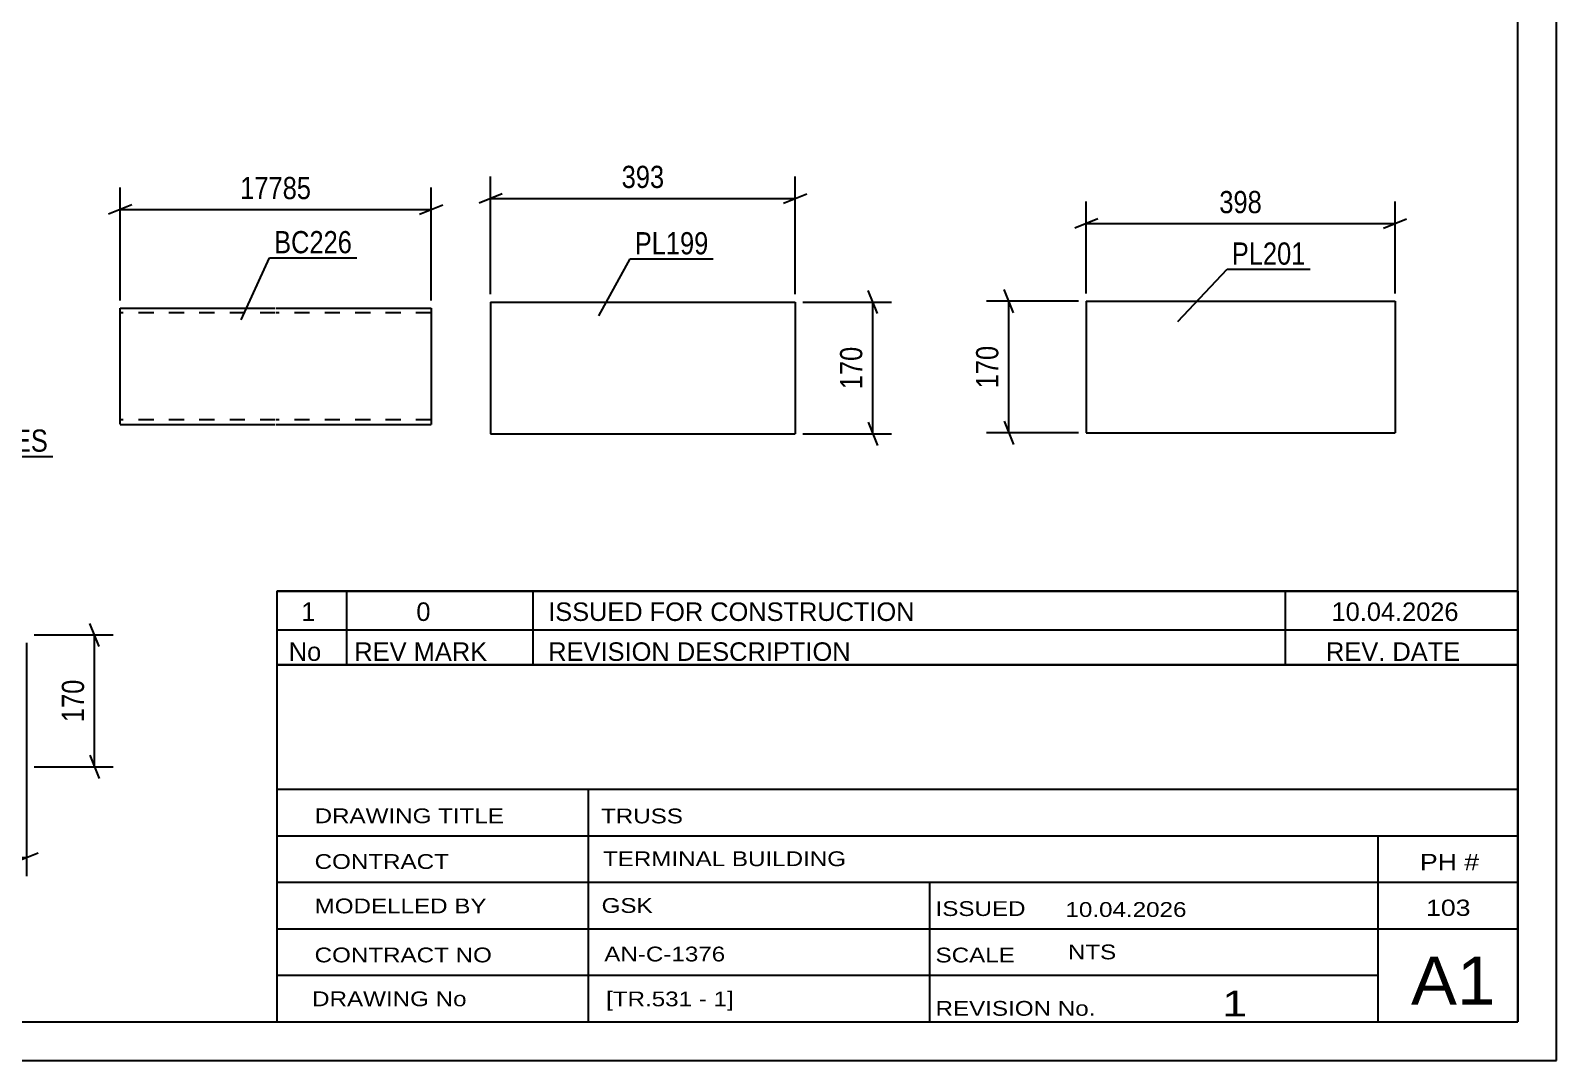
# Model space of a CAD drawing. Header units: millimetres. Extents: x 0 to 420, y 0 to 297.
# Drawn here: x 223.3 to 420, y 0 to 132.9 of the extents above; entities that cross this region are included whole.
import ezdxf

# ---------------------------------------------------------------- set-up
doc = ezdxf.new("R2010")
doc.units = ezdxf.units.MM
doc.linetypes.add('DXK_LINE_DOT2', pattern=[3.9198, 1.9599, -1.9599])
doc.styles.add('Arial Narrow', font='ARIALN.TTF', dxfattribs={"height": 0.2})

# ---------------------------------------------------------------- blocks, each defined once
blk = doc.blocks.new('Unknown-203774972-1113')
at = {"color": 5, "linetype": 'Continuous'}
for p, q in [((420, 0), (420, 297)), ((415, 5), (415, 292)), ((5, 5), (415, 5)), ((0, 0), (420, 0))]:
    blk.add_line(p, q, dxfattribs=at)
blk = doc.blocks.new('Part-203774972-8307 - 8301')
at = {"color": 2, "linetype": 'Continuous'}
for p, q in [((282.58, 97.84), (282.58, 80.84)), ((282.58, 97.84), (321.84, 97.84)), ((321.84, 97.84), (321.84, 80.84)), ((282.58, 80.84), (321.84, 80.84))]:
    blk.add_line(p, q, dxfattribs=at)
blk = doc.blocks.new('Part-203774972-3031 - 3009')
at = {"color": 2, "linetype": 'Continuous'}
for p, q in [((234.81, 82.13), (234.81, 97.04)), ((234.81, 97.04), (254.81, 97.04)), ((254.91, 97.04), (274.91, 97.04)), ((274.91, 97.04), (274.91, 82.04)), ((234.81, 82.13), (234.81, 82.04)), ((234.81, 82.04), (254.81, 82.04)), ((254.91, 82.04), (274.91, 82.04))]:
    blk.add_line(p, q, dxfattribs=at)
at = {"color": 7, "linetype": 'DXK_LINE_DOT2'}
for p, q in [((254.81, 96.44), (234.81, 96.44)), ((274.91, 96.44), (254.91, 96.44)), ((274.91, 96.95), (274.91, 97.04)), ((234.81, 82.64), (234.81, 82.69)), ((254.81, 82.64), (234.81, 82.64)), ((274.91, 82.64), (254.91, 82.64)), ((274.91, 82.64), (274.91, 82.69))]:
    blk.add_line(p, q, dxfattribs=at)
blk = doc.blocks.new('Part-203774972-2223 - 2207')
at = {"color": 2, "linetype": 'Continuous'}
for p, q in [((359.38, 97.95), (359.38, 80.95)), ((359.38, 97.95), (399.18, 97.95)), ((399.18, 97.95), (399.18, 80.95)), ((359.38, 80.95), (399.18, 80.95))]:
    blk.add_line(p, q, dxfattribs=at)
blk = doc.blocks.new('StraightDimension-203774972-8309 - 8301')
at = {"color": 7, "linetype": 'Continuous'}
for p, q in [((332.44, 96.34), (331.24, 99.34)), ((322.84, 97.84), (334.24, 97.84)), ((331.84, 80.84), (331.84, 97.84)), ((322.84, 80.84), (334.24, 80.84)), ((331.24, 82.34), (332.44, 79.34))]:
    blk.add_line(p, q, dxfattribs=at)
at = {"color": 0}
blk.add_wipeout([(331.09, 92.68), (326.89, 92.68), (326.89, 85.99), (331.09, 85.99)], dxfattribs=at)
at = {"color": 3, "style": 'Arial Narrow'}
blk.add_text('170', height=2.863, rotation=90.0002, dxfattribs=at).set_placement((330.49, 86.59))
blk = doc.blocks.new('StraightDimension-203774972-8320 - 8301')
at = {"color": 7, "linetype": 'Continuous'}
for p, q in [((282.58, 98.84), (282.58, 114.05)), ((321.84, 98.84), (321.84, 114.05)), ((284.08, 111.8), (281.08, 110.6)), ((282.58, 111.2), (321.84, 111.2)), ((320.34, 110.6), (323.34, 111.8))]:
    blk.add_line(p, q, dxfattribs=at)
at = {"color": 0}
blk.add_wipeout([(305.56, 111.95), (305.56, 116.15), (298.87, 116.15), (298.87, 111.95)], dxfattribs=at)
at = {"color": 3, "style": 'Arial Narrow'}
blk.add_text('393', height=2.863, dxfattribs=at).set_placement((299.47, 112.55))
blk = doc.blocks.new('StraightDimension-203774972-3038 - 3009')
at = {"color": 7, "linetype": 'Continuous'}
for p, q in [((234.81, 98.04), (234.81, 112.61)), ((274.91, 98.04), (274.91, 112.61)), ((236.31, 110.36), (233.31, 109.16)), ((273.41, 109.16), (276.41, 110.36)), ((234.81, 109.76), (274.91, 109.76))]:
    blk.add_line(p, q, dxfattribs=at)
at = {"color": 0}
blk.add_wipeout([(260.03, 110.51), (260.03, 114.71), (249.69, 114.71), (249.69, 110.51)], dxfattribs=at)
at = {"color": 3, "style": 'Arial Narrow'}
blk.add_text('17785', height=2.863, dxfattribs=at).set_placement((250.29, 111.11))
blk = doc.blocks.new('StraightDimension-203774972-8383 - 8365')
at = {"color": 7, "linetype": 'Continuous'}
for p, q in [((232.1, 53.39), (230.9, 56.39)), ((223.72, 54.89), (233.9, 54.89)), ((231.5, 37.89), (231.5, 54.89)), ((230.9, 39.39), (232.1, 36.39)), ((223.72, 37.89), (233.9, 37.89))]:
    blk.add_line(p, q, dxfattribs=at)
at = {"color": 0}
blk.add_wipeout([(230.75, 49.73), (226.55, 49.73), (226.55, 43.05), (230.75, 43.05)], dxfattribs=at)
at = {"color": 3, "style": 'Arial Narrow'}
blk.add_text('170', height=2.863, rotation=90.0002, dxfattribs=at).set_placement((230.15, 43.65))
blk = doc.blocks.new('StraightDimension-203774972-8372 - 8365')
at = {"color": 7, "linetype": 'Continuous'}
for p, q in [((182.62, 53.89), (182.62, 23.77)), ((222.72, 53.89), (222.72, 23.77)), ((184.12, 26.77), (181.12, 25.57)), ((182.62, 26.17), (222.72, 26.17)), ((221.22, 25.57), (224.22, 26.77))]:
    blk.add_line(p, q, dxfattribs=at)
at = {"color": 0}
blk.add_wipeout([(206.01, 26.92), (206.01, 31.12), (199.33, 31.12), (199.33, 26.92)], dxfattribs=at)
at = {"color": 3, "style": 'Arial Narrow'}
blk.add_text('565', height=2.863, dxfattribs=at).set_placement((199.93, 27.52))
blk = doc.blocks.new('StraightDimension-203774972-2225 - 2207')
at = {"color": 7, "linetype": 'Continuous'}
for p, q in [((349.98, 96.45), (348.78, 99.45)), ((358.38, 97.95), (346.53, 97.95)), ((349.38, 80.95), (349.38, 97.95)), ((358.38, 80.95), (346.53, 80.95)), ((348.78, 82.45), (349.98, 79.45))]:
    blk.add_line(p, q, dxfattribs=at)
at = {"color": 0}
blk.add_wipeout([(348.63, 92.8), (344.43, 92.8), (344.43, 86.11), (348.63, 86.11)], dxfattribs=at)
at = {"color": 3, "style": 'Arial Narrow'}
blk.add_text('170', height=2.863, rotation=90.0002, dxfattribs=at).set_placement((348.03, 86.71))
blk = doc.blocks.new('StraightDimension-203774972-2236 - 2207')
at = {"color": 7, "linetype": 'Continuous'}
for p, q in [((359.38, 98.95), (359.38, 110.8)), ((399.18, 98.95), (399.18, 110.8)), ((360.88, 108.55), (357.88, 107.35)), ((397.68, 107.35), (400.68, 108.55)), ((359.38, 107.95), (399.18, 107.95))]:
    blk.add_line(p, q, dxfattribs=at)
at = {"color": 0}
blk.add_wipeout([(382.62, 108.7), (382.62, 112.9), (375.93, 112.9), (375.93, 108.7)], dxfattribs=at)
at = {"color": 3, "style": 'Arial Narrow'}
blk.add_text('398', height=2.863, dxfattribs=at).set_placement((376.53, 109.3))
blk = doc.blocks.new('Unknown-203774972-14446')
at = {"color": 7, "linetype": 'Continuous'}
for p, q in [((255, 51.05), (255, 5)), ((255, 51.05), (415, 51.05)), ((415, 51), (415, 5)), ((255, 35), (415, 35)), ((295.14, 35), (295.14, 5)), ((255, 29), (415, 29)), ((397, 5.05), (397, 29.05)), ((255, 23), (415, 23)), ((339.14, 23), (339.14, 5)), ((255, 17), (415, 17)), ((255, 11), (397, 11)), ((255, 5), (415, 5))]:
    blk.add_line(p, q, dxfattribs=at)
at = {"color": 7, "style": 'Arial Narrow'}
for s, height, width, p in [('DRAWING TITLE', 1.9089, 1.425378, (259.88, 30.61)), ('TRUSS', 1.909, 1.425378, (296.81, 30.59)), ('CONTRACT', 1.909, 1.425378, (259.88, 24.71)), ('TERMINAL BUILDING', 1.9089, 1.425378, (297.06, 25.07)), ('MODELLED BY', 1.9089, 1.425378, (259.88, 18.98)), ('GSK', 1.909, 1.425378, (296.88, 19.04)), ('ISSUED', 1.909, 1.425378, (339.94, 18.64)), ('10.04.2026', 1.909, 1.425378, (356.69, 18.52)), ('CONTRACT NO', 1.9089, 1.425378, (259.88, 12.66)), ('AN-C-1376', 1.909, 1.425378, (297.23, 12.78)), ('SCALE', 1.909, 1.425378, (339.94, 12.65)), ('A1', 6.204, 1.25, (401.24, 7.2)), ('DRAWING No', 1.909, 1.425378, (259.56, 7)), ('[TR.531 - 1]', 1.9089, 1.425378, (297.46, 6.99)), ('1', 3.34, 1.5, (376.91, 5.68)), ('REVISION No.', 1.9089, 1.425378, (339.94, 5.77))]:
    blk.add_text(s, height=height, dxfattribs=dict(at, width=width)).set_placement(p)
at = {"color": 7, "linetype": 'Continuous', "style": 'Arial Narrow'}
for s, height, width, p in [('PH #', 2.1, 1.42538, (402.4, 24.55)), ('103', 2.1, 1.42538, (403.19, 18.65)), ('NTS', 1.909, 1.425378, (357, 13.05))]:
    blk.add_text(s, height=height, dxfattribs=dict(at, width=width)).set_placement(p)
blk = doc.blocks.new('Unknown-203774972-14447')
at = {"color": 7, "linetype": 'Continuous'}
for p, q in [((255, 60.55), (415, 60.55)), ((415, 60.55), (255, 60.55)), ((255, 60.55), (255, 55.55)), ((264, 60.55), (264, 55.55)), ((288, 60.55), (288, 55.55)), ((385, 60.55), (385, 55.55)), ((415, 60.55), (415, 55.55)), ((255, 55.55), (415, 55.55)), ((255, 55.55), (255, 51.05)), ((255, 55.55), (415, 55.55)), ((264, 55.55), (264, 51.05)), ((288, 55.55), (288, 51.05)), ((385, 55.55), (385, 51.05)), ((415, 55.55), (415, 51.05)), ((415, 51.05), (255, 51.05))]:
    blk.add_line(p, q, dxfattribs=at)
at = {"color": 7, "linetype": 'Continuous', "style": 'Arial Narrow'}
for s, height, width, p in [('1', 2.39, 1.196471, (258.16, 56.7)), ('0', 2.39, 1.196471, (273, 56.7)), ('ISSUED FOR CONSTRUCTION', 2.3861, 1.196471, (290, 56.7)), ('10.04.2026', 2.386, 1.196471, (391, 56.7)), ('No', 2.386, 1.2, (256.54, 51.55)), ('REV MARK', 2.386, 1.2, (265, 51.55)), ('REVISION DESCRIPTION', 2.3861, 1.2, (290, 51.55)), ('REV. DATE', 2.386, 1.2, (390.28, 51.55))]:
    blk.add_text(s, height=height, dxfattribs=dict(at, width=width)).set_placement(p)
blk = doc.blocks.new('Mark-203774972-8454 - 8419')
at = {"color": 0}
blk.add_wipeout([(201.81, 78.53), (201.81, 81.53), (199.98, 81.53), (199.98, 78.53)], dxfattribs=at)
blk.add_wipeout([(201.81, 78.53), (201.81, 81.53), (199.98, 81.53), (199.98, 78.53)], dxfattribs=at)
at = {"color": 7, "linetype": 'Continuous'}
blk.add_line((195.91, 86.83), (199.38, 77.93), dxfattribs=at)
at = {"color": 3, "style": 'Arial Narrow'}
blk.add_text('4', height=2.86, dxfattribs=at).set_placement((199.98, 78.53))
at = {"color": 0}
blk.add_wipeout([(204.54, 78.53), (204.54, 81.53), (202.71, 81.53), (202.71, 78.53)], dxfattribs=at)
blk.add_wipeout([(204.54, 78.53), (204.54, 81.53), (202.71, 81.53), (202.71, 78.53)], dxfattribs=at)
blk.add_wipeout([(209.09, 78.53), (209.09, 81.53), (205.44, 81.53), (205.44, 78.53)], dxfattribs=at)
blk.add_wipeout([(209.09, 78.53), (209.09, 81.53), (205.44, 81.53), (205.44, 78.53)], dxfattribs=at)
at = {"color": 3, "style": 'Arial Narrow'}
for s, height, p in [('#', 2.86, (202.71, 78.53)), ('14', 2.863, (205.44, 78.53))]:
    blk.add_text(s, height=height, dxfattribs=at).set_placement(p)
at = {"color": 0}
blk.add_wipeout([(225.52, 78.53), (225.52, 81.53), (209.99, 81.53), (209.99, 78.53)], dxfattribs=at)
blk.add_wipeout([(225.52, 78.53), (225.52, 81.53), (209.99, 81.53), (209.99, 78.53)], dxfattribs=at)
at = {"color": 7, "linetype": 'Continuous'}
blk.add_line((199.38, 77.93), (226.12, 77.93), dxfattribs=at)
at = {"color": 3, "style": 'Arial Narrow'}
blk.add_text('Ø  HOLES', height=2.863, dxfattribs=at).set_placement((209.99, 78.53))
blk = doc.blocks.new('Mark-203774972-8303 - 8301')
at = {"color": 0}
blk.add_wipeout([(310.66, 103.99), (310.66, 106.99), (301.16, 106.99), (301.16, 103.99)], dxfattribs=at)
blk.add_wipeout([(310.66, 103.99), (310.66, 106.99), (301.16, 106.99), (301.16, 103.99)], dxfattribs=at)
at = {"color": 30, "linetype": 'Continuous'}
for p, q in [((296.52, 96.04), (300.56, 103.39)), ((300.56, 103.39), (311.26, 103.39))]:
    blk.add_line(p, q, dxfattribs=at)
at = {"color": 3, "style": 'Arial Narrow'}
blk.add_text('PL199', height=2.863, dxfattribs=at).set_placement((301.16, 103.99))
blk = doc.blocks.new('Mark-203774972-3027 - 3009')
at = {"color": 0}
blk.add_wipeout([(264.71, 104.13), (264.71, 107.13), (254.66, 107.13), (254.66, 104.13)], dxfattribs=at)
blk.add_wipeout([(264.71, 104.13), (264.71, 107.13), (254.66, 107.13), (254.66, 104.13)], dxfattribs=at)
at = {"color": 30, "linetype": 'Continuous'}
for p, q in [((250.39, 95.56), (254.06, 103.53)), ((254.06, 103.53), (265.31, 103.53))]:
    blk.add_line(p, q, dxfattribs=at)
at = {"color": 3, "style": 'Arial Narrow'}
blk.add_text('BC226', height=2.863, dxfattribs=at).set_placement((254.66, 104.13))
blk = doc.blocks.new('Mark-203774972-2219 - 2207')
at = {"color": 0}
blk.add_wipeout([(387.64, 102.66), (387.64, 105.66), (378.14, 105.66), (378.14, 102.66)], dxfattribs=at)
blk.add_wipeout([(387.64, 102.66), (387.64, 105.66), (378.14, 105.66), (378.14, 102.66)], dxfattribs=at)
at = {"color": 30, "linetype": 'Continuous'}
for p, q in [((371.17, 95.32), (377.54, 102.06)), ((377.54, 102.06), (388.24, 102.06))]:
    blk.add_line(p, q, dxfattribs=at)
at = {"color": 3, "style": 'Arial Narrow'}
blk.add_text('PL201', height=2.863, dxfattribs=at).set_placement((378.14, 102.66))

msp = doc.modelspace()

# ---------------------------------------------------------------- block references
for name in ['Unknown-203774972-1113', 'Part-203774972-3031 - 3009', 'Part-203774972-8307 - 8301', 'Part-203774972-2223 - 2207', 'Unknown-203774972-14447', 'Unknown-203774972-14446']:
    msp.add_blockref(name, (0, 0))

# ---------------------------------------------------------------- next in the draw order: block references
for name in ['StraightDimension-203774972-3038 - 3009', 'StraightDimension-203774972-8309 - 8301', 'StraightDimension-203774972-2225 - 2207', 'Mark-203774972-8454 - 8419', 'StraightDimension-203774972-8383 - 8365']:
    msp.add_blockref(name, (0, 0))

# ---------------------------------------------------------------- next in the draw order: block references
for name in ['StraightDimension-203774972-8320 - 8301', 'StraightDimension-203774972-2236 - 2207', 'Mark-203774972-3027 - 3009', 'StraightDimension-203774972-8372 - 8365']:
    msp.add_blockref(name, (0, 0))

# ---------------------------------------------------------------- next in the draw order: block references
for name in ['Mark-203774972-8303 - 8301', 'Mark-203774972-2219 - 2207']:
    msp.add_blockref(name, (0, 0))

doc.saveas('drawing.dxf')
